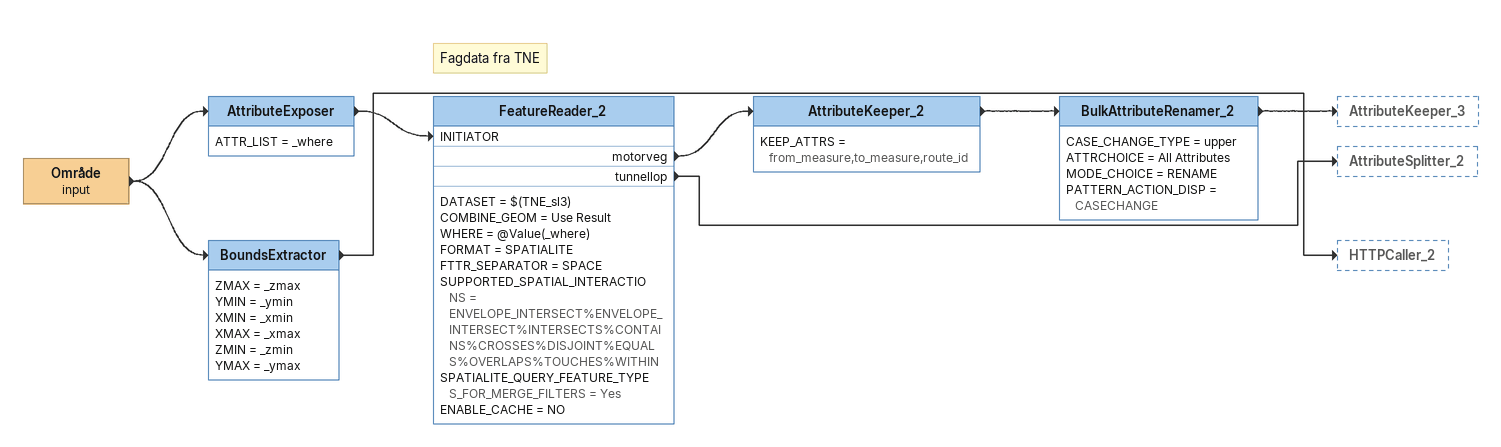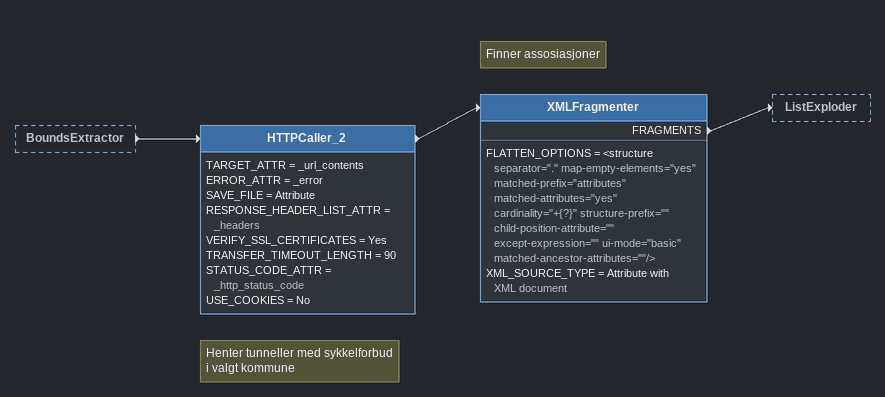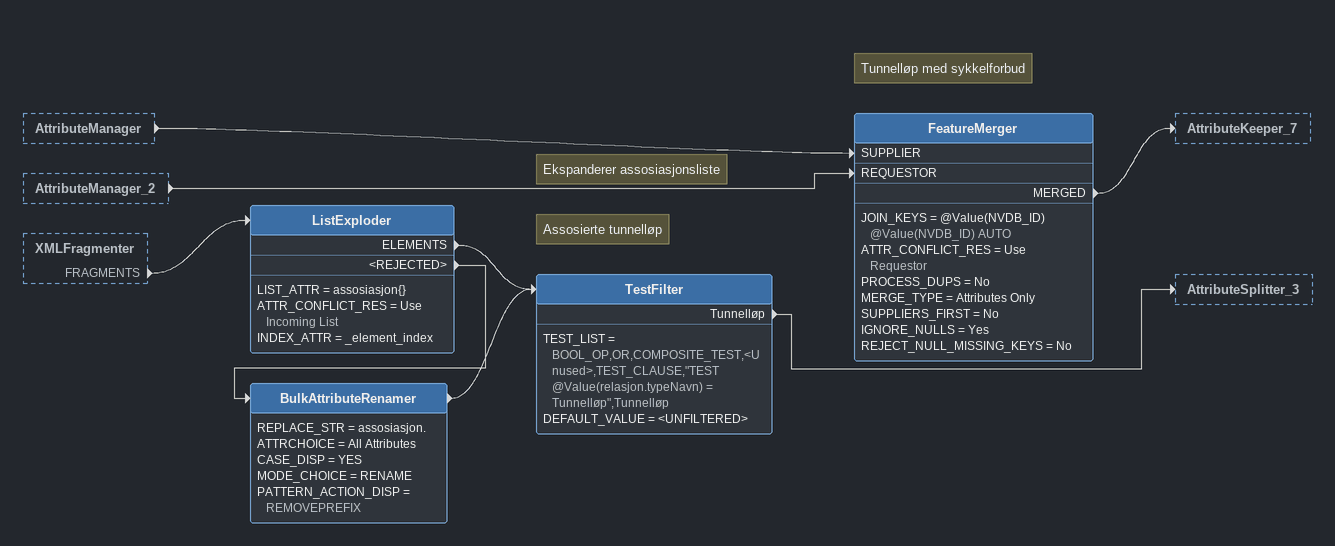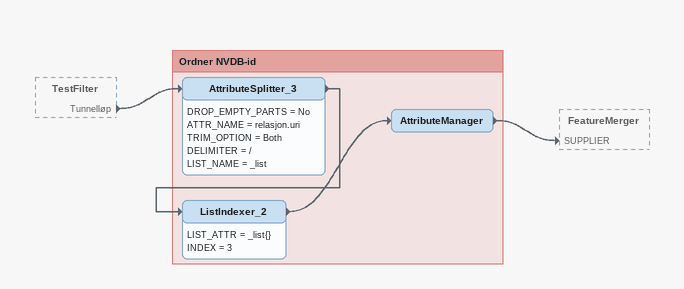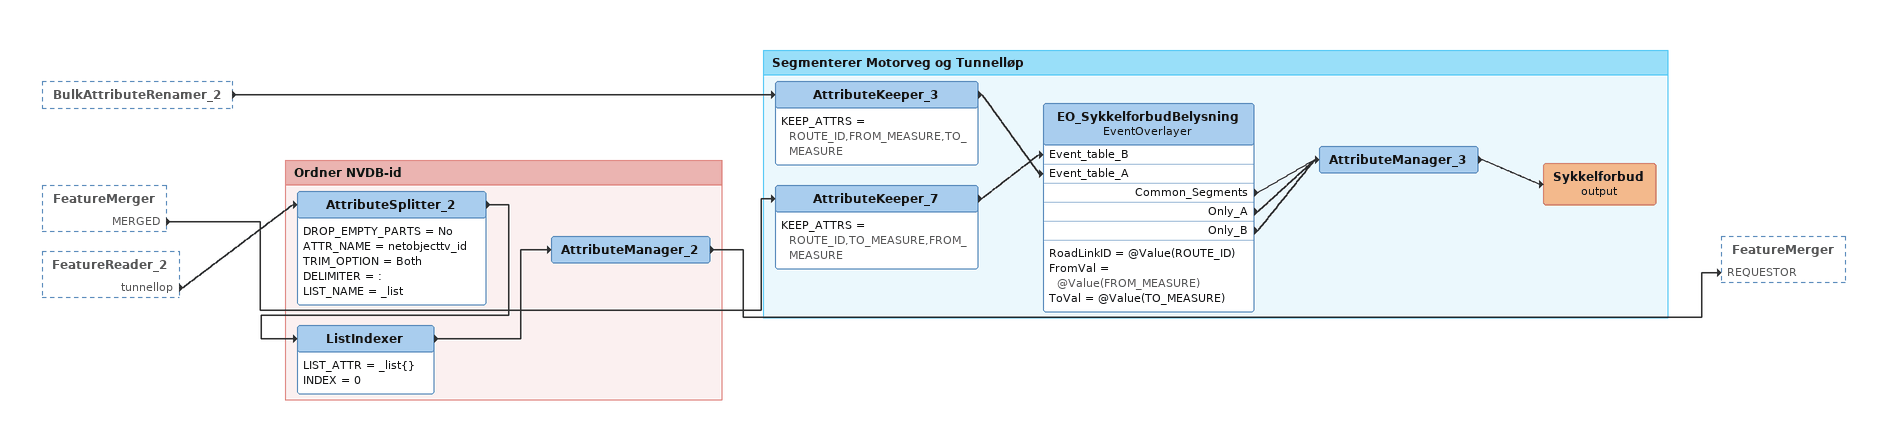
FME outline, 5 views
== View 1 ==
Område (input)
    -> AttributeExposer
    -> BoundsExtractor
AttributeExposer
    ATTR_LIST = _where
    -> FeatureReader_2 [INITIATOR]
Note: Fagdata fra TNE
FeatureReader_2
    DATASET = $(TNE_sl3)
    COMBINE_GEOM = Use Result
    WHERE = @Value(_where)
    FORMAT = SPATIALITE
    FTTR_SEPARATOR = SPACE
    SUPPORTED_SPATIAL_INTERACTIONS = ENVELOPE_INTERSECT%ENVELOPE_INTERSECT%INTERSECTS%CONTAINS%CROSSES%DISJOINT%EQUALS%OVERLAPS%TOUCHES%WITHIN
    SPATIALITE_QUERY_FEATURE_TYPES_FOR_MERGE_FILTERS = Yes
    ENABLE_CACHE = NO
    motorveg -> AttributeKeeper_2
    tunnellop -> AttributeSplitter_2
AttributeKeeper_2
    KEEP_ATTRS = from_measure,to_measure,route_id
    -> BulkAttributeRenamer_2
BulkAttributeRenamer_2
    CASE_CHANGE_TYPE = upper
    ATTRCHOICE = All Attributes
    MODE_CHOICE = RENAME
    PATTERN_ACTION_DISP = CASECHANGE
    -> AttributeKeeper_3
BoundsExtractor
    ZMAX = _zmax
    YMIN = _ymin
    XMIN = _xmin
    XMAX = _xmax
    ZMIN = _zmin
    YMAX = _ymax
    -> HTTPCaller_2

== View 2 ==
BoundsExtractor [outside]
    -> HTTPCaller_2
Note: Henter tunneller med sykkelforbud / i valgt kommune
HTTPCaller_2
    TARGET_ATTR = _url_contents
    ERROR_ATTR = _error
    SAVE_FILE = Attribute
    RESPONSE_HEADER_LIST_ATTR = _headers
    VERIFY_SSL_CERTIFICATES = Yes
    TRANSFER_TIMEOUT_LENGTH = 90
    STATUS_CODE_ATTR = _http_status_code
    USE_COOKIES = No
    -> XMLFragmenter
Note: Finner assosiasjoner
XMLFragmenter
    FLATTEN_OPTIONS = <structure separator="." map-empty-elements="yes" matched-prefix="attributes" matched-attributes="yes" cardinality="+{?}" structure-prefix="" child-position-attribute="" except-expression="" ui-mode="basic" matched-ancestor-attributes=""/>
    XML_SOURCE_TYPE = Attribute with XML document
    FRAGMENTS -> ListExploder

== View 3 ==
AttributeManager [outside]
    -> FeatureMerger [SUPPLIER]
AttributeManager_2 [outside]
    -> FeatureMerger [REQUESTOR]
XMLFragmenter [outside]
    FRAGMENTS -> ListExploder
Note: Ekspanderer assosiasjonsliste
ListExploder
    LIST_ATTR = assosiasjon{}
    ATTR_CONFLICT_RES = Use Incoming List
    INDEX_ATTR = _element_index
    ELEMENTS -> TestFilter
    <REJECTED> -> BulkAttributeRenamer
BulkAttributeRenamer
    REPLACE_STR = assosiasjon.
    ATTRCHOICE = All Attributes
    CASE_DISP = YES
    MODE_CHOICE = RENAME
    PATTERN_ACTION_DISP = REMOVEPREFIX
    -> TestFilter
Note: Assosierte tunnelløp
TestFilter
    TEST_LIST = BOOL_OP,OR,COMPOSITE_TEST,<Unused>,TEST_CLAUSE,"TEST @Value(relasjon.typeNavn) = Tunnelløp",Tunnelløp
    DEFAULT_VALUE = <UNFILTERED>
    Tunnelløp -> AttributeSplitter_3
Note: Tunnelløp med sykkelforbud
FeatureMerger
    JOIN_KEYS = @Value(NVDB_ID) @Value(NVDB_ID) AUTO
    ATTR_CONFLICT_RES = Use Requestor
    PROCESS_DUPS = No
    MERGE_TYPE = Attributes Only
    SUPPLIERS_FIRST = No
    IGNORE_NULLS = Yes
    REJECT_NULL_MISSING_KEYS = No
    MERGED -> AttributeKeeper_7

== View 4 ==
TestFilter [outside]
    Tunnelløp -> AttributeSplitter_3

Bookmark: Ordner NVDB-id
AttributeSplitter_3
    DROP_EMPTY_PARTS = No
    ATTR_NAME = relasjon.uri
    TRIM_OPTION = Both
    DELIMITER = /
    LIST_NAME = _list
    -> ListIndexer_2
ListIndexer_2
    LIST_ATTR = _list{}
    INDEX = 3
    -> AttributeManager
AttributeManager
    -> FeatureMerger [SUPPLIER]

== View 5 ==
BulkAttributeRenamer_2 [outside]
    -> AttributeKeeper_3
FeatureMerger [outside]
    MERGED -> AttributeKeeper_7
FeatureReader_2 [outside]
    tunnellop -> AttributeSplitter_2

Bookmark: Segmenterer Motorveg og Tunnelløp
AttributeKeeper_3
    KEEP_ATTRS = ROUTE_ID,FROM_MEASURE,TO_MEASURE
    -> EO_SykkelforbudBelysning [Event_table_A]
AttributeKeeper_7
    KEEP_ATTRS = ROUTE_ID,TO_MEASURE,FROM_MEASURE
    -> EO_SykkelforbudBelysning [Event_table_B]
EO_SykkelforbudBelysning: EventOverlayer
    RoadLinkID = @Value(ROUTE_ID)
    FromVal = @Value(FROM_MEASURE)
    ToVal = @Value(TO_MEASURE)
    Common_Segments -> AttributeManager_3
    Only_A -> AttributeManager_3
    Only_B -> AttributeManager_3
AttributeManager_3
    -> Sykkelforbud (output)
Sykkelforbud (output)

Bookmark: Ordner NVDB-id
AttributeSplitter_2
    DROP_EMPTY_PARTS = No
    ATTR_NAME = netobjecttv_id
    TRIM_OPTION = Both
    DELIMITER = :
    LIST_NAME = _list
    -> ListIndexer
ListIndexer
    LIST_ATTR = _list{}
    INDEX = 0
    -> AttributeManager_2
AttributeManager_2
    -> FeatureMerger [REQUESTOR]
